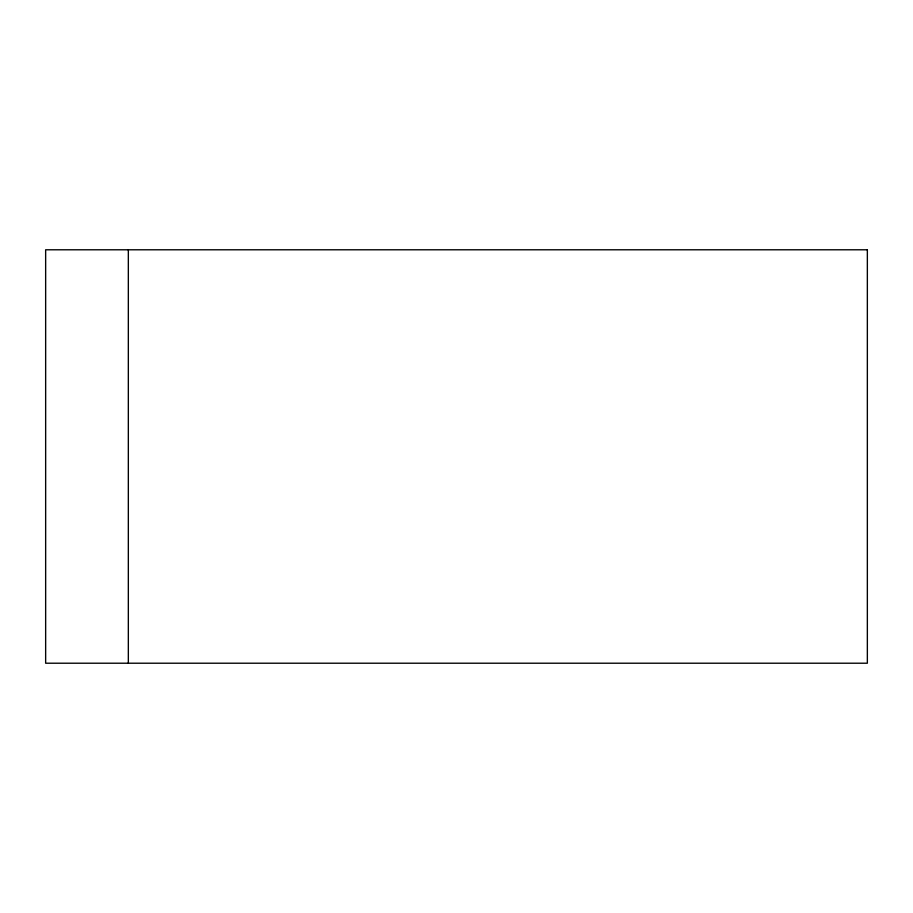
<?xml version="1.0" encoding="UTF-8"?>
<svg xmlns="http://www.w3.org/2000/svg" width="913" height="913" viewBox="0 0 913 913"><rect width="100%" height="100%" fill="white"/><g stroke="black" fill="none" stroke-linecap="round" stroke-linejoin="round"><path stroke-width="1.37" d="M128.334 249.785L128.334 663.215M867.35 249.785L45.65 249.785L45.65 663.215L867.35 663.215L867.35 249.785"/></g></svg>
